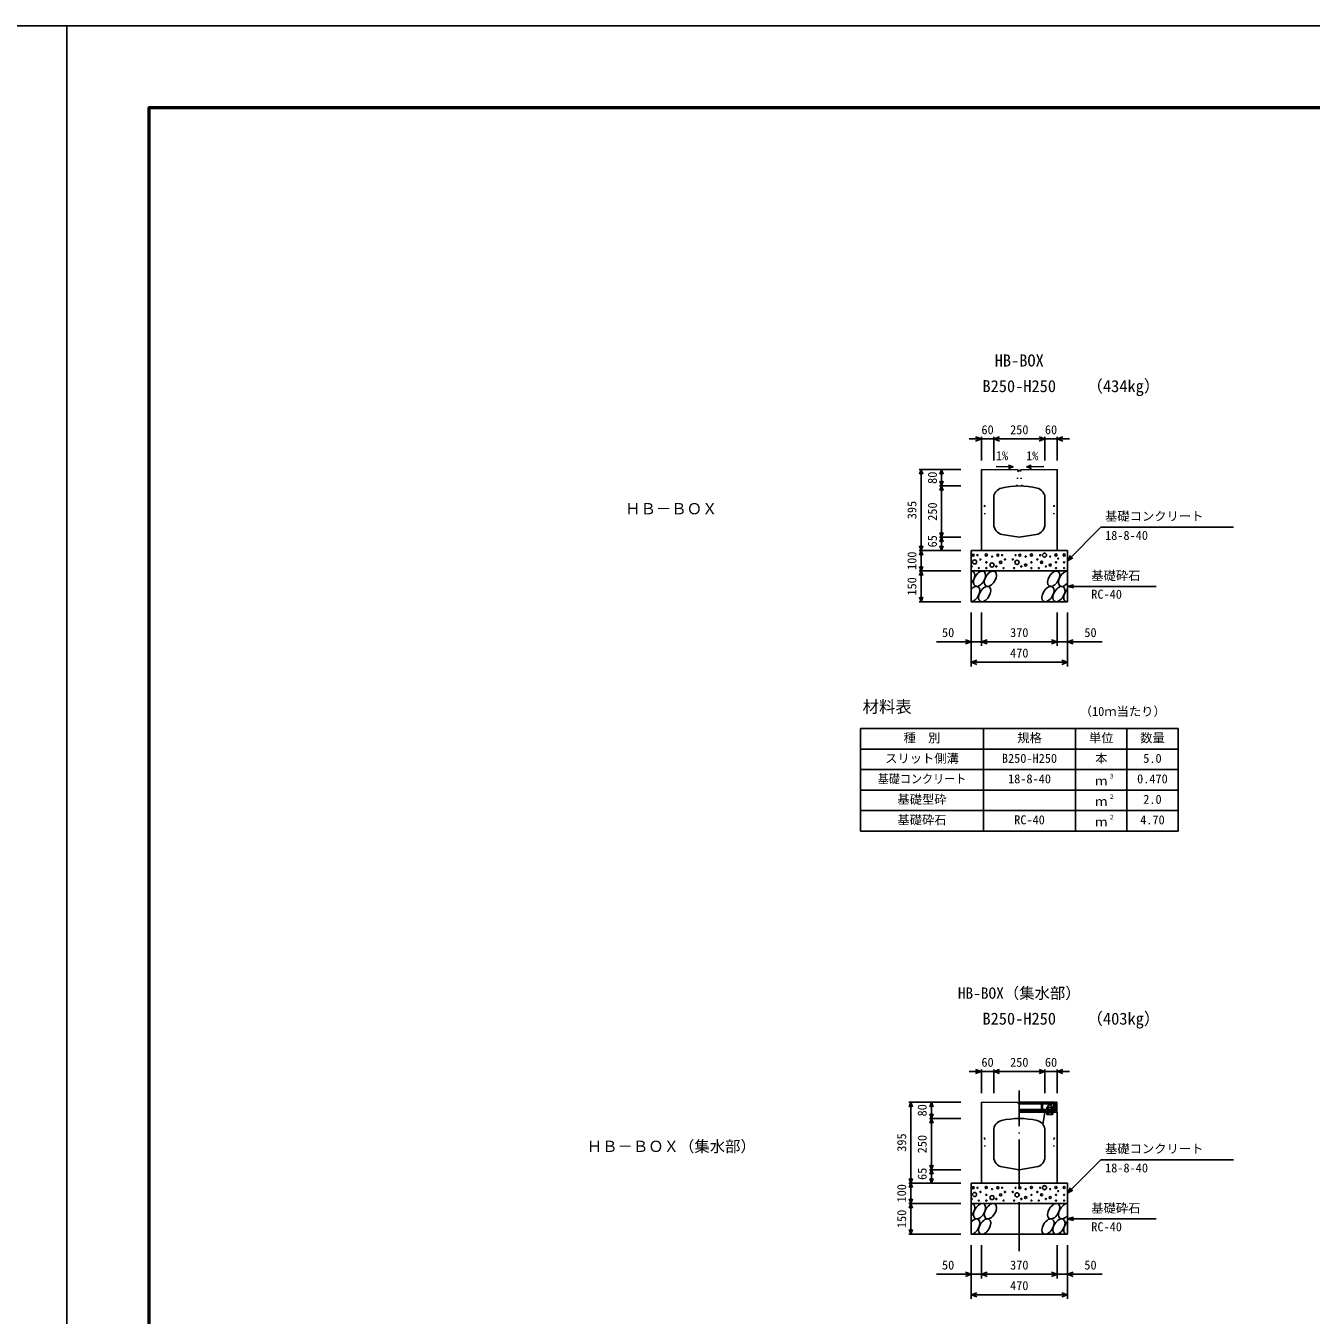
# Model space of a CAD drawing. Units: millimetres, scale not verified. Extents: x -16800 to 16800, y -5940 to 5940.
# Drawn here: x -200 to 6075, y -352 to 5940 of the extents above; entities that cross this region are included whole.
import ezdxf
from ezdxf.enums import TextEntityAlignment as Align

# ---------------------------------------------------------------- set-up
doc = ezdxf.new("R2010")
doc.units = ezdxf.units.MM
doc.header["$LTSCALE"] = 20
doc.linetypes.add('DOTTED', pattern=[1.75, 0.25, -1.5])
doc.linetypes.add('LONG_DASHED_DOTTED', pattern=[15.25, 12, -1.5, 0.25, -1.5])
for name, color, linetype, lineweight in [('0-0_DIM', 7, 'Continuous', 25), ('0-1_Defpoints', 5, 'Continuous', 25), ('0-2_HATCH', 6, 'Continuous', 25), ('0-3_HYO', 3, 'Continuous', 25), ('0-4_HYO2', 4, 'Continuous', 25), ('0-5_OUTLINE', 3, 'Continuous', 25), ('0-6_OUTLINE2', 4, 'DOTTED', 25), ('0-7_TXT', 7, 'Continuous', 25), ('0-8_WAKU', 3, 'Continuous', 25)]:
    doc.layers.add(name, color=color, linetype=linetype, lineweight=lineweight)
doc.styles.add('ＭＳ ゴシック', font='')
doc.styles.get('ＭＳ ゴシック').set_extended_font_data('MS Gothic')

msp = doc.modelspace()

# ---------------------------------------------------------------- linework, layer by layer
at = {"layer": '0-0_DIM'}
for p, q in [((4465, 3923.55), (4405, 3923.55)), ((4465, 3933.55), (4465, 3818.55)), ((4525, 3933.55), (4525, 3818.55)), ((4775, 3933.55), (4775, 3818.55)), ((4835, 3933.55), (4835, 3818.55)), ((4895, 3923.55), (4835, 3923.55)), ((4537.27, 3788.53), (4619.74, 3786.96)), ((4770.02, 3788.49), (4686.15, 3786.89)), ((4160.8, 3774.37), (4365, 3774.37)), ((4170.8, 3774.37), (4170.8, 3379.37)), ((4270.8, 3774.37), (4270.8, 3694.37)), ((4260.8, 3694.37), (4365, 3694.37)), ((4270.8, 3444.37), (4270.8, 3694.37)), ((5048.65, 3493.02), (4885, 3329.37)), ((5048.65, 3493.02), (5695.53, 3493.02)), ((4260.8, 3444.37), (4365, 3444.37)), ((4270.8, 3444.37), (4270.8, 3379.37)), ((4160.8, 3379.37), (4365, 3379.37)), ((4170.8, 3279.37), (4170.8, 3379.37)), ((4885, 3329.37), (4900, 3355.35)), ((4885, 3329.37), (4910.98, 3344.37)), ((4160.8, 3279.37), (4365, 3279.37)), ((4170.8, 3279.37), (4170.8, 3129.37)), ((4885, 3204.37), (4913.98, 3212.14)), ((4885, 3204.37), (5318.31, 3204.37)), ((4885, 3204.37), (4913.98, 3196.61)), ((4160.8, 3129.37), (4365, 3129.37)), ((4415, 2813.86), (4415, 3076.2)), ((4465, 2913.86), (4465, 3076.2)), ((4835, 2913.86), (4835, 3076.2)), ((4885, 2813.86), (4885, 3076.2)), ((4245, 2933.86), (4415, 2933.86)), ((4415, 2933.86), (4465, 2933.86)), ((4465, 2933.86), (4835, 2933.86)), ((4415, 2833.86), (4885, 2833.86)), ((4465, 836.78), (4405, 836.78)), ((4465, 846.78), (4465, 731.78)), ((4525, 846.78), (4525, 731.78)), ((4775, 846.78), (4775, 731.78)), ((4835, 846.78), (4835, 731.78)), ((4895, 836.78), (4835, 836.78)), ((4110.8, 687.6), (4365, 687.6)), ((4120.8, 687.6), (4120.8, 292.6)), ((4220.8, 687.6), (4220.8, 607.6)), ((4210.8, 607.6), (4365, 607.6)), ((4220.8, 357.6), (4220.8, 607.6)), ((5048.65, 406.25), (4885, 242.6)), ((5048.65, 406.25), (5695.53, 406.25)), ((4210.8, 357.6), (4365, 357.6)), ((4220.8, 357.6), (4220.8, 292.6)), ((4110.8, 292.6), (4365, 292.6)), ((4120.8, 192.6), (4120.8, 292.6)), ((4885, 242.6), (4900, 268.58)), ((4885, 242.6), (4910.98, 257.6)), ((4110.8, 192.6), (4365, 192.6)), ((4120.8, 192.6), (4120.8, 42.6)), ((4885, 117.6), (4913.98, 125.36)), ((4885, 117.6), (5318.31, 117.6)), ((4885, 117.6), (4913.98, 109.83)), ((4110.8, 42.6), (4365, 42.6)), ((4415, -272.92), (4415, -10.57)), ((4465, -172.92), (4465, -10.57)), ((4835, -172.92), (4835, -10.57)), ((4885, -272.92), (4885, -10.57)), ((4245, -152.92), (4415, -152.92)), ((4415, -152.92), (4465, -152.92)), ((4465, -152.92), (4835, -152.92)), ((4415, -252.92), (4885, -252.92))]:
    msp.add_line(p, q, dxfattribs=at)
at = {"layer": '0-0_DIM', "linetype": 'LONG_DASHED_DOTTED'}
msp.add_line((4650, -40.67), (4650, 743.69), dxfattribs=at)
at = {"layer": '0-0_DIM'}
for points in [[(4436.81, 3913.29), (4465, 3923.55), (4436.81, 3933.81)], [(4465, 3923.55), (4525, 3923.55), (4775, 3923.55), (4835, 3923.55)], [(4553.19, 3913.29), (4525, 3923.55), (4553.19, 3933.81)], [(4746.81, 3913.29), (4775, 3923.55), (4746.81, 3933.81)], [(4863.19, 3913.29), (4835, 3923.55), (4863.19, 3933.81)], [(4597.34, 3795.59), (4619.74, 3786.96), (4597.03, 3779.18)], [(4708.85, 3779.12), (4686.15, 3786.89), (4708.54, 3795.53)], [(4179.01, 3751.82), (4170.8, 3774.37), (4162.59, 3751.82)], [(4279.01, 3751.82), (4270.8, 3774.37), (4262.59, 3751.82)], [(4279.01, 3716.92), (4270.8, 3694.37), (4262.59, 3716.92)], [(4279.01, 3671.82), (4270.8, 3694.37), (4262.59, 3671.82)], [(4279.01, 3466.92), (4270.8, 3444.37), (4262.59, 3466.92)], [(4179.01, 3401.92), (4170.8, 3379.37), (4162.59, 3401.92)], [(4279.01, 3421.82), (4270.8, 3444.37), (4262.59, 3421.82)], [(4279.01, 3401.92), (4270.8, 3379.37), (4262.59, 3401.92)], [(4179.01, 3356.82), (4170.8, 3379.37), (4162.59, 3356.82)], [(4179.01, 3301.92), (4170.8, 3279.37), (4162.59, 3301.92)], [(4179.01, 3256.82), (4170.8, 3279.37), (4162.59, 3256.82)], [(4179.01, 3151.92), (4170.8, 3129.37), (4162.59, 3151.92)], [(4386.81, 2944.12), (4415, 2933.86), (4386.81, 2923.6)], [(4493.19, 2923.6), (4465, 2933.86), (4493.19, 2944.12)], [(4806.81, 2944.12), (4835, 2933.86), (4806.81, 2923.6)], [(5055, 2933.86), (4885, 2933.86), (4835, 2933.86)], [(4913.19, 2944.12), (4885, 2933.86), (4913.19, 2923.6)], [(4443.19, 2823.6), (4415, 2833.86), (4443.19, 2844.12)], [(4856.81, 2844.12), (4885, 2833.86), (4856.81, 2823.6)], [(4436.81, 826.52), (4465, 836.78), (4436.81, 847.04)], [(4465, 836.78), (4525, 836.78), (4775, 836.78), (4835, 836.78)], [(4553.19, 826.52), (4525, 836.78), (4553.19, 847.04)], [(4746.81, 826.52), (4775, 836.78), (4746.81, 847.04)], [(4863.19, 826.52), (4835, 836.78), (4863.19, 847.04)], [(4129.01, 665.05), (4120.8, 687.6), (4112.59, 665.05)], [(4229.01, 665.05), (4220.8, 687.6), (4212.59, 665.05)], [(4229.01, 630.15), (4220.8, 607.6), (4212.59, 630.15)], [(4229.01, 585.05), (4220.8, 607.6), (4212.59, 585.05)], [(4229.01, 380.15), (4220.8, 357.6), (4212.59, 380.15)], [(4129.01, 315.15), (4120.8, 292.6), (4112.59, 315.15)], [(4229.01, 335.05), (4220.8, 357.6), (4212.59, 335.05)], [(4229.01, 315.15), (4220.8, 292.6), (4212.59, 315.15)], [(4129.01, 270.05), (4120.8, 292.6), (4112.59, 270.05)], [(4129.01, 215.15), (4120.8, 192.6), (4112.59, 215.15)], [(4129.01, 170.05), (4120.8, 192.6), (4112.59, 170.05)], [(4129.01, 65.15), (4120.8, 42.6), (4112.59, 65.15)], [(4386.81, -142.66), (4415, -152.92), (4386.81, -163.18)], [(4493.19, -163.18), (4465, -152.92), (4493.19, -142.66)], [(4806.81, -142.66), (4835, -152.92), (4806.81, -163.18)], [(5055, -152.92), (4885, -152.92), (4835, -152.92)], [(4913.19, -142.66), (4885, -152.92), (4913.19, -163.18)], [(4443.19, -263.18), (4415, -252.92), (4443.19, -242.66)], [(4856.81, -242.66), (4885, -252.92), (4856.81, -263.18)]]:
    msp.add_lwpolyline(points, dxfattribs=at)
at = {"layer": '0-1_Defpoints'}
for points in [[(-16800, -5940), (0, -5940), (0, 5940), (-16800, 5940)], [(0, -5940), (16800, -5940), (16800, 5940), (0, 5940)]]:
    msp.add_lwpolyline(points, close=True, dxfattribs=at)
at = {"layer": '0-2_HATCH'}
for p, q in [((4823, 687.6), (4650, 687.6)), ((4650, 679.6), (4759, 679.6)), ((4650, 651.6), (4818.5, 651.6)), ((4650, 643.6), (4824, 643.6)), ((4759, 687.6), (4759, 651.6)), ((4763.5, 651.6), (4763.5, 687.6)), ((4763.5, 679.6), (4818.5, 679.6)), ((4782.5, 650.1), (4815.5, 650.1)), ((4782.5, 648.6), (4782.5, 650.1)), ((4799, 648.6), (4782.5, 648.6)), ((4783, 643.6), (4783, 637.6)), ((4785.14, 662.6), (4812.86, 662.6)), ((4785.14, 650.1), (4785.14, 662.6)), ((4812.86, 650.1), (4785.14, 650.1)), ((4812.86, 637.6), (4785.14, 637.6)), ((4785.14, 637.6), (4785.14, 627.6)), ((4792.07, 650.1), (4792.07, 662.6)), ((4792.07, 627.6), (4792.07, 637.6)), ((4815.5, 648.6), (4799, 648.6)), ((4805.93, 650.1), (4805.93, 662.6)), ((4805.93, 627.6), (4805.93, 637.6)), ((4812.86, 662.6), (4812.86, 650.1)), ((4812.86, 627.6), (4812.86, 637.6)), ((4815.5, 650.1), (4815.5, 648.6)), ((4818.5, 687.6), (4818.5, 643.6)), ((4827, 687.6), (4827, 646.6)), ((4833, 687.6), (4827, 687.6)), ((4785.14, 627.6), (4812.86, 627.6))]:
    msp.add_line(p, q, dxfattribs=at)
for points in [[(4703, 687.6), (4703, 681.6), (4697, 681.6), (4697, 687.6)], [(4774.5, 643.6), (4774.5, 648.6), (4818.5, 648.6)], [(4833, 687.6), (4833, 637.6), (4783, 637.6)], [(4803, 687.6), (4803, 681.6), (4797, 681.6), (4797, 687.6)], [(4823, 687.6), (4823, 655.6), (4818.5, 655.6)]]:
    msp.add_lwpolyline(points, dxfattribs=at)
for centre, radius in [((4424.97, 3356.55), 5), ((4446, 3356.55), 2.5), ((4460.02, 3335.54), 2.5), ((4488.89, 3357.42), 5), ((4516.93, 3349.55), 2.5), ((4544.97, 3356.55), 5), ((4566, 3356.55), 2.5), ((4580.02, 3335.54), 2.5), ((4617.84, 3335.54), 2.5), ((4631.86, 3356.55), 2.5), ((4652.89, 3356.55), 5), ((4680.92, 3349.55), 2.5), ((4708.96, 3357.42), 5), ((4737.84, 3335.54), 2.5), ((4751.86, 3356.55), 2.5), ((4772.89, 3356.55), 10), ((4800.92, 3349.55), 2.5), ((4828.96, 3357.42), 5), ((4840.3, 3339.86), 2.5), ((4868.81, 3357.42), 5), ((4417.96, 3301.4), 2.5), ((4431.51, 3323.54), 10), ((4453.01, 3293.52), 2.5), ((4488.89, 3321.53), 2.5), ((4488.89, 3293.52), 2.5), ((4516.93, 3308.4), 10), ((4537.96, 3301.4), 2.5), ((4558.99, 3321.53), 5), ((4573.01, 3293.52), 2.5), ((4624.85, 3293.52), 2.5), ((4638.87, 3321.53), 10), ((4659.89, 3301.4), 2.5), ((4680.92, 3308.4), 5), ((4708.96, 3321.53), 2.5), ((4708.96, 3293.52), 2.5), ((4744.85, 3293.52), 2.5), ((4758.87, 3321.53), 5), ((4779.89, 3301.4), 2.5), ((4800.92, 3308.4), 5), ((4828.96, 3321.53), 2.5), ((4828.96, 3293.52), 2.5), ((4868.81, 3321.53), 2.5), ((4868.81, 3293.52), 2.5), ((4424.97, 269.78), 5), ((4446, 269.78), 2.5), ((4488.89, 270.65), 5), ((4516.93, 262.77), 2.5), ((4544.97, 269.78), 5), ((4566, 269.78), 2.5), ((4631.86, 269.78), 2.5), ((4652.89, 269.78), 5), ((4680.92, 262.77), 2.5), ((4708.96, 270.65), 5), ((4751.86, 269.78), 2.5), ((4772.89, 269.78), 10), ((4800.92, 262.77), 2.5), ((4828.96, 270.65), 5), ((4840.3, 253.08), 2.5), ((4868.81, 270.65), 5), ((4417.96, 214.62), 2.5), ((4431.51, 236.76), 10), ((4453.01, 206.75), 2.5), ((4460.02, 248.76), 2.5), ((4488.89, 234.76), 2.5), ((4488.89, 206.75), 2.5), ((4516.93, 221.63), 10), ((4537.96, 214.62), 2.5), ((4558.99, 234.76), 5), ((4573.01, 206.75), 2.5), ((4580.02, 248.76), 2.5), ((4617.84, 248.76), 2.5), ((4624.85, 206.75), 2.5), ((4638.87, 234.76), 10), ((4659.9, 214.62), 2.5), ((4680.92, 221.63), 5), ((4708.96, 234.76), 2.5), ((4708.96, 206.75), 2.5), ((4737.84, 248.76), 2.5), ((4744.85, 206.75), 2.5), ((4758.87, 234.76), 5), ((4779.9, 214.62), 2.5), ((4800.92, 221.63), 5), ((4828.96, 234.76), 2.5), ((4828.96, 206.75), 2.5), ((4868.81, 234.76), 2.5), ((4868.81, 206.75), 2.5)]:
    msp.add_circle(centre, radius, dxfattribs=at)
for centre, radius, start, end in [((4799, 662.6), 11, 0, 180), ((4824, 646.6), 3, 270, 0)]:
    msp.add_arc(centre, radius, start, end, dxfattribs=at)
for centre, start_param, end_param in [((4402.64, 3241.85), 4.385593, 6.6745444), ((4871.14, 3241.85), 0.3357715, 4.4411806), ((4427.96, 3166.86), 3.5111464, 7.548991), ((4896.46, 3166.86), 1.2110787, 3.5658734), ((4402.64, 155.08), 4.385593, 6.6745444), ((4871.14, 155.08), 0.3357715, 4.4411806), ((4427.96, 80.09), 3.5111464, 7.548991), ((4896.46, 80.09), 1.2110787, 3.5658734)]:
    msp.add_ellipse(centre, major_axis=(21.81, 35.31), ratio=0.5792, start_param=start_param, end_param=end_param, dxfattribs=at)
for centre in [(4455.84, 3241.85), (4509.05, 3241.85), (4817.93, 3241.85), (4481.16, 3166.86), (4790.04, 3166.86), (4843.25, 3166.86), (4455.84, 155.08), (4509.05, 155.08), (4817.93, 155.08), (4481.17, 80.09), (4790.05, 80.09), (4843.25, 80.09)]:
    msp.add_ellipse(centre, major_axis=(21.81, 35.31), ratio=0.5792, dxfattribs=at)
at = {"layer": '0-3_HYO'}
for p, q in [((4475, 2509.91), (4475, 2009.91)), ((4925, 2509.91), (4925, 2009.91)), ((5175, 2509.91), (5175, 2009.91)), ((3875, 2409.91), (5425, 2409.91))]:
    msp.add_line(p, q, dxfattribs=at)
msp.add_lwpolyline([(3875, 2009.91), (5425, 2009.91), (5425, 2509.91), (3875, 2509.91)], close=True, dxfattribs=at)
at = {"layer": '0-4_HYO2'}
for p, q in [((3875, 2309.91), (5425, 2309.91)), ((3875, 2209.91), (5425, 2209.91)), ((3875, 2109.91), (5425, 2109.91))]:
    msp.add_line(p, q, dxfattribs=at)
at = {"layer": '0-5_OUTLINE'}
for p, q in [((4465, 3774.37), (4465, 3379.37)), ((4835, 3774.37), (4657.5, 3772.6)), ((4835, 3774.37), (4835, 3379.37)), ((4525, 3635.46), (4525, 3507.01)), ((4775, 3635.46), (4775, 3507.01)), ((4415, 3379.37), (4415, 3279.37)), ((4415, 3379.37), (4885, 3379.37)), ((4835, 3379.37), (4465, 3379.37)), ((4415, 3279.37), (4885, 3279.37)), ((4465, 687.6), (4465, 292.6)), ((4465, 687.6), (4642.5, 685.82)), ((4835, 637.6), (4650, 637.6)), ((4775, 637), (4765, 578.69)), ((4835, 637.6), (4835, 292.6)), ((4525, 548.69), (4525, 420.23)), ((4775, 548.69), (4775, 420.23)), ((4415, 292.6), (4415, 192.6)), ((4415, 292.6), (4885, 292.6)), ((4835, 292.6), (4465, 292.6)), ((4415, 192.6), (4885, 192.6))]:
    msp.add_line(p, q, dxfattribs=at)
for points in [[(4465, 3774.37), (4642.5, 3772.6), (4644, 3769.52), (4656, 3769.52), (4657.5, 3772.6)], [(4567.1, 3457.63), (4650, 3444.37), (4732.9, 3457.63)], [(4885, 3379.37), (4885, 3279.37), (4885, 3129.37)], [(4415, 3279.37), (4415, 3129.37), (4885, 3129.37)], [(4642.5, 685.82), (4644, 682.75), (4650, 682.75)], [(4567.1, 370.86), (4650, 357.6), (4732.9, 370.86)], [(4885, 292.6), (4885, 192.6), (4885, 42.6)], [(4415, 192.6), (4415, 42.6), (4885, 42.6)]]:
    msp.add_lwpolyline(points, dxfattribs=at)
for centre, radius, start, end in [((4575, 3635.46), 50, 103.55478, 180), ((4650, 3324.37), 370, 76.44522, 103.55478), ((4725, 3635.46), 50, 0, 76.44522), ((4575, 3507.01), 50, 180, 260.90972), ((4725, 3507.01), 50, 279.09028, 0), ((4575, 548.69), 50, 103.55478, 180), ((4650, 237.6), 370, 76.44522, 103.55478), ((4725, 548.69), 50, 0, 76.44522), ((4575, 420.23), 50, 180, 260.90972), ((4725, 420.23), 50, 279.09028, 0)]:
    msp.add_arc(centre, radius, start, end, dxfattribs=at)
at = {"layer": '0-6_OUTLINE2'}
for p, q in [((4637.5, 3694.2), (4644, 3769.52)), ((4656, 3769.52), (4662.5, 3694.2)), ((4481, 3596.87), (4465, 3606.87)), ((4481, 3596.87), (4481, 3556.87)), ((4819, 3596.87), (4835, 3606.87)), ((4819, 3596.87), (4819, 3556.87)), ((4465, 3546.87), (4481, 3556.87)), ((4835, 3546.87), (4819, 3556.87)), ((4481, 510.1), (4465, 520.1)), ((4481, 510.1), (4481, 470.1)), ((4819, 510.1), (4835, 520.1)), ((4819, 510.1), (4819, 470.1)), ((4465, 460.1), (4481, 470.1)), ((4835, 460.1), (4819, 470.1))]:
    msp.add_line(p, q, dxfattribs=at)
at = {"layer": '0-8_WAKU', "lineweight": 50}
msp.add_lwpolyline([(400, -5540), (16400, -5540), (16400, 5540), (400, 5540)], close=True, dxfattribs=at)

# ---------------------------------------------------------------- texts
at = {"layer": '0-0_DIM', "style": 'ＭＳ ゴシック'}
for s, p in [('60', (4465, 3933.55)), ('250', (4605, 3933.55)), ('60', (4775, 3933.55)), ('1%', (4535.57, 3806.75)), ('1%', (4683.08, 3806.7)), ('基礎コンクリート', (5068.65, 3511.76)), ('18-8-40', (5068.65, 3417.94)), ('基礎砕石', (5001.32, 3221.54)), ('RC-40', (5001.32, 3130.85)), ('50', (4272.56, 2943.86)), ('370', (4605, 2943.86)), ('50', (4967.44, 2943.86)), ('470', (4605, 2843.86)), ('60', (4465, 846.78)), ('250', (4605, 846.78)), ('60', (4775, 846.78)), ('基礎コンクリート', (5068.65, 424.99)), ('18-8-40', (5068.65, 331.17)), ('基礎砕石', (5001.32, 134.77)), ('RC-40', (5001.32, 44.08)), ('50', (4272.56, -142.92)), ('370', (4605, -142.92)), ('50', (4967.44, -142.92)), ('470', (4605, -242.92))]:
    msp.add_text(s, height=43.99, dxfattribs=at).set_placement(p, align=Align.BOTTOM_LEFT)
for s, p in [('80', (4260.8, 3704.37)), ('395', (4160.8, 3531.87)), ('250', (4260.8, 3524.37)), ('65', (4260.8, 3394.37)), ('100', (4160.8, 3284.37)), ('150', (4160.8, 3159.37)), ('80', (4210.8, 617.6)), ('395', (4110.8, 445.1)), ('250', (4210.8, 437.6)), ('65', (4210.8, 307.6)), ('100', (4110.8, 197.6)), ('150', (4110.8, 72.6))]:
    msp.add_text(s, height=43.99, rotation=90, dxfattribs=at).set_placement(p, align=Align.BOTTOM_LEFT)
at = {"layer": '0-7_TXT', "style": 'ＭＳ ゴシック'}
for s, height, p in [('HB-BOX', 58.65, (4530, 4259.62)), ('（434kg）', 58.65, (4978.37, 4134.62)), ('B250-H250', 58.65, (4470, 4134.62)), ('ＨＢ－ＢＯＸ', 54.99, (2726.2, 3539.37)), ('材料表', 58.65, (3885, 2569.91)), ('（10ｍ当たり）', 43.99, (4945, 2558.91)), ('種\u3000別', 43.99, (4085, 2429.91)), ('規格', 43.99, (4640, 2429.91)), ('単位', 43.99, (4990, 2429.91)), ('数量', 43.99, (5240, 2429.91)), ('スリット側溝', 43.99, (3995, 2329.91)), ('本', 43.99, (5020, 2329.91)), ('B250-H250', 43.99, (4565, 2329.91)), ('5.0', 43.99, (5255, 2329.91)), ('18-8-40', 43.99, (4595, 2229.91)), ('ｍ', 43.99, (5020, 2219.91)), ('３', 21.99, (5085.54, 2260.28)), ('0.470', 43.99, (5225, 2229.91)), ('基礎型砕', 43.99, (4055, 2129.91)), ('ｍ', 43.99, (5020, 2119.91)), ('２', 21.99, (5085.54, 2160.28)), ('2.0', 43.99, (5255, 2129.91)), ('基礎砕石', 43.99, (4055, 2029.91)), ('RC-40', 43.99, (4625, 2029.91)), ('２', 21.99, (5085.54, 2060.28)), ('4.70', 43.99, (5240, 2029.91)), ('ｍ', 43.99, (5020, 2019.91)), ('HB-BOX（集水部）', 54.99, (4350, 1175.35)), ('（403kg）', 58.65, (4978.37, 1047.85)), ('B250-H250', 58.65, (4470, 1047.85)), ('ＨＢ－ＢＯＸ（集水部）', 54.99, (2538.7, 427.6))]:
    msp.add_text(s, height=height, dxfattribs=at).set_placement(p, align=Align.BOTTOM_LEFT)
at = {"layer": '0-7_TXT', "style": 'ＭＳ ゴシック', "width": 0.9}
msp.add_text('基礎コンクリート', height=43.99, dxfattribs=at).set_placement((3959, 2229.91), align=Align.BOTTOM_LEFT)

doc.saveas('drawing.dxf')
